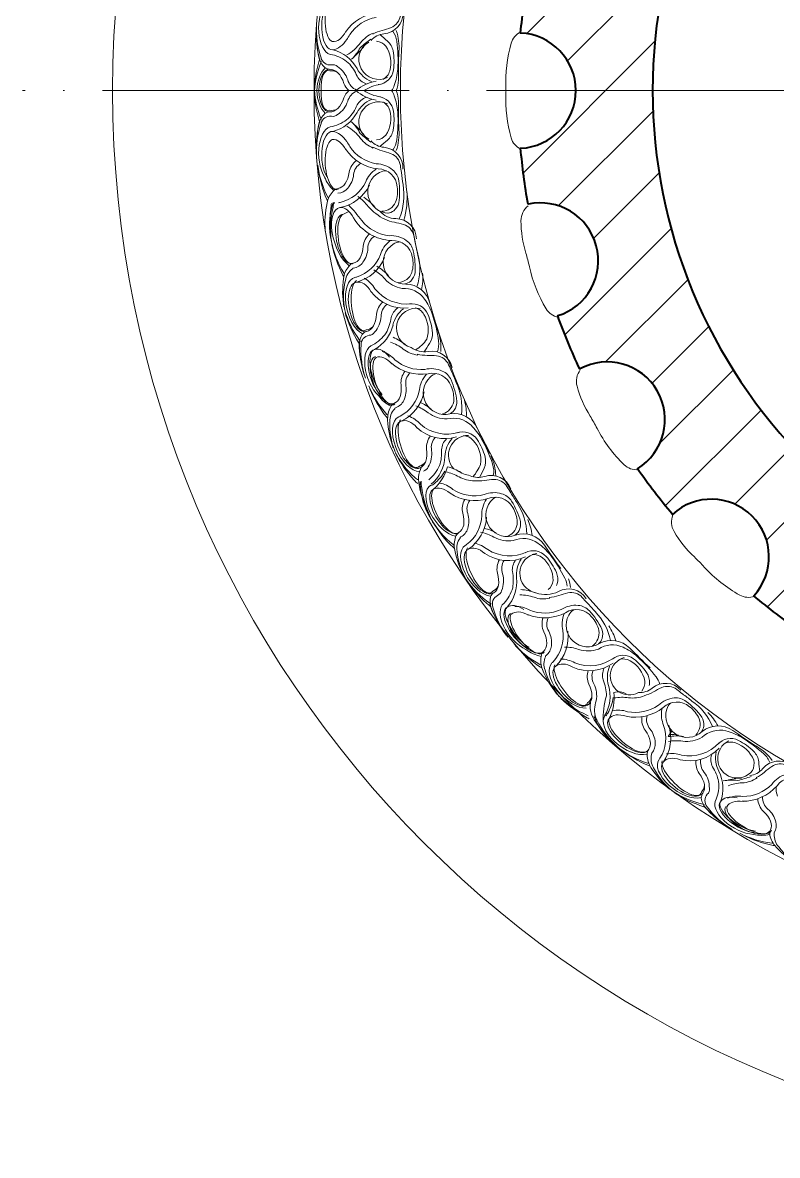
# Model space of a CAD drawing. Header units: millimetres. Extents: x 542654 to 551203, y 315718 to 321804.
# Drawn here: x 548611.7 to 548906.7, y 319210.6 to 319653.3 of the extents above; entities that cross this region are included whole.
import ezdxf

# ---------------------------------------------------------------- set-up
doc = ezdxf.new("R2010")
doc.units = ezdxf.units.MM
doc.linetypes.add('ACAD_ISO04W100', pattern=[30, 24, -3, 0, -3])
doc.layers.add('cad-block.com', color=250, linetype='Continuous')

msp = doc.modelspace()

# ---------------------------------------------------------------- hatches: boundary and pattern name
at = {"layer": 'cad-block.com', "true_color": 0x000000}
h = msp.add_hatch(dxfattribs=at)
h.set_pattern_fill('ANSI31', color=18, scale=150, style=0)
h.set_pattern_definition([(45, (-1130289.928, -83077.777), (-13.25825215, 13.25825215), [])])
edge = h.paths.add_edge_path()
edge.add_line((549063.07, 319861.9), (549063.07, 319831.87))
edge.add_arc((549063.07, 319626.77), 205.1, 90, 180)
edge.add_arc((549063.07, 319626.77), 205.1, 180, 270)
edge.add_arc((549063.07, 319626.77), 205.1, 270, 360)
edge.add_line((549268.17, 319626.77), (549298.21, 319626.77))
edge.add_arc((549320.75, 319626.77), 22.54, 180, 267.4934)
edge.add_arc((549060.23, 319627.14), 260.54, 350.0929, 354.9598, ccw=False)
edge.add_arc((549311.97, 319560.32), 22.54, 77.4026, 252.7016)
edge.add_arc((549059.79, 319628.13), 261.23, 335.0549, 340.0042, ccw=False)
edge.add_arc((549285.88, 319498.15), 22.54, 61.4709, 238.5379)
edge.add_arc((549063.27, 319626.62), 257.43, 319.9958, 324.9905, ccw=False)
edge.add_arc((549245.23, 319444.52), 22.54, 47.4916, 222.4785)
edge.add_arc((549063.07, 319626.77), 257.67, 304.9273, 309.9719, ccw=False)
edge.add_arc((549191.65, 319403.31), 22.54, 32.764, 207.0672)
edge.add_arc((549063.07, 319626.77), 257.67, 289.958, 294.9039, ccw=False)
edge.add_arc((549129.51, 319377.86), 22.54, 17.3263, 192.5624)
edge.add_arc((549063.07, 319626.77), 257.67, 275.0131, 279.9308, ccw=False)
edge.add_arc((549063.07, 319369.1), 22.54, 2.5066, 90)
edge.add_arc((549063.07, 319369.1), 22.54, 90, 177.4934)
edge.add_arc((549063.07, 319626.77), 257.67, 260.0692, 264.9869, ccw=False)
edge.add_arc((548996.64, 319377.86), 22.54, 347.4376, 522.6737)
edge.add_arc((549063.07, 319626.77), 257.67, 245.0961, 250.042, ccw=False)
edge.add_arc((548934.5, 319403.31), 22.54, 332.9328, 507.236)
edge.add_arc((549063.07, 319626.77), 257.67, 230.0281, 235.0727, ccw=False)
edge.add_arc((548880.92, 319444.52), 22.54, 317.5215, 492.5084)
edge.add_arc((549062.88, 319626.62), 257.43, 215.0095, 220.0042, ccw=False)
edge.add_arc((548840.27, 319498.15), 22.54, 301.4621, 478.5291)
edge.add_arc((549066.36, 319628.13), 261.23, 199.9958, 204.9451, ccw=False)
edge.add_arc((548814.18, 319560.32), 22.54, 287.2984, 462.5974)
edge.add_arc((549065.92, 319627.14), 260.54, 185.0402, 189.9071, ccw=False)
edge.add_arc((548805.4, 319626.77), 22.54, 272.5066, 360)
edge.add_arc((548805.4, 319626.77), 22.54, 0, 87.4934)
edge.add_arc((549065.92, 319626.4), 260.54, 170.0929, 174.9598, ccw=False)
edge.add_arc((548814.18, 319693.22), 22.54, 257.4026, 432.7016)
edge.add_arc((549066.36, 319625.41), 261.23, 155.0549, 160.0042, ccw=False)
edge.add_arc((548840.27, 319755.38), 22.54, 241.4709, 418.5379)
edge.add_arc((549062.88, 319626.92), 257.43, 139.9958, 144.9905, ccw=False)
edge.add_arc((548880.92, 319809.02), 22.54, 227.4916, 402.4785)
edge.add_arc((549063.07, 319626.77), 257.67, 124.9273, 129.9719, ccw=False)
edge.add_arc((548934.5, 319850.23), 22.54, 212.764, 387.0672)
edge.add_arc((549063.07, 319626.77), 257.67, 109.958, 114.9039, ccw=False)
edge.add_arc((548996.64, 319875.68), 22.54, 197.3263, 372.5624)
edge.add_arc((549063.07, 319626.77), 257.67, 95.0131, 99.9308, ccw=False)
edge.add_arc((549063.07, 319884.44), 22.54, 182.5066, 270)

# ---------------------------------------------------------------- linework, layer by layer
at = {"layer": 'cad-block.com', "color": 18, "lineweight": 40, "true_color": 0x000000}
for points in [[(549063.07, 319831.87, 0.414214), (548857.98, 319626.77, 0.414214), (549063.07, 319421.67, 0.414214), (549268.17, 319626.77)], [(549107.51, 319372.96, -0.021461), (549085.59, 319370.08, 0.401457), (549063.07, 319391.63, 0.401457), (549040.56, 319370.08, -0.021461), (549018.64, 319372.96, 0.959268), (548975.12, 319384.57, -0.021584), (548954.57, 319393.06, 0.951482), (548915.55, 319415.51, -0.022015), (548897.54, 319429.3, 0.957182), (548865.69, 319461.13, -0.021797), (548852.03, 319478.93, 0.974726), (548829.5, 319517.96, -0.021599), (548820.88, 319538.8, 0.959795), (548809.27, 319582.32, -0.021239), (548806.39, 319604.25, 0.401457), (548827.94, 319626.77, 0.401457), (548806.39, 319649.28, -0.021239), (548809.27, 319671.22, 0.959795)]]:
    msp.add_lwpolyline(points, format="xyb", dxfattribs=at)
at = {"layer": 'cad-block.com', "color": 18, "lineweight": 15, "true_color": 0x000000}
for points in [[(548758.94, 319676.95, -0.138787), (548760.43, 319663.48, 0.003114), (548759.76, 319658.84, -0.001263), (548759.37, 319656.03, -0.269297), (548755.73, 319651.42, -0.032055), (548752.23, 319650.29, 0.066973), (548748.62, 319648.84, 14.793123)], [(548750.65, 319657.36, 0.220912), (548737.94, 319649.58), (548737.94, 319649.58)], [(548749.95, 319655.38, 0.203444), (548739.57, 319648.65, -0.053766), (548738.38, 319646.72)], [(548747.89, 319646.4, -0.191456), (548752.95, 319648.94, 0.402427), (548760.36, 319657.42, -0.069687)], [(548727.98, 319638.1, -0.018642), (548727.76, 319638.76, -0.065451), (548726.47, 319651.49, -0.065451)], [(548732.41, 319636.82, -0.37953), (548728.35, 319639.61, -0.093177), (548726.59, 319652.6)], [(548755.95, 319626.77, 0.056337), (548756.97, 319628.77, 0.074156), (548758.34, 319635.16, 0.047841), (548757.99, 319646.07, 0.121634), (548756.41, 319650.06)], [(548757.74, 319650.23, -0.10758), (548758.77, 319641.98)], [(548731.95, 319635.06, -0.154889), (548729.82, 319635.79, -0.162419), (548727.62, 319639.77, -0.070806), (548726.62, 319648.56, -0.039582)], [(548748.75, 319649.22, 0.137047), (548743.83, 319645.47, -0.095998), (548738.46, 319640.7)], [(548747.85, 319646.93, 0.02501), (548743.64, 319643.54, -0.086664), (548740.27, 319639)], [(548750.08, 319646.06, -0.174124), (548753.71, 319644.2, -0.216881), (548755.2, 319634.49, -0.210677), (548752.56, 319631.17, -0.004601)], [(548751.4, 319648.64, 0.013663), (548754.32, 319646.13, -0.168169), (548756.51, 319642.29, -0.080639), (548756.69, 319634.88, -0.343741), (548750.74, 319629.09)], [(548800.66, 319626.77, 0.003329), (548800.62, 319627.74, -0.08082), (548802.68, 319645.29, -0.218698), (548806.42, 319649.66)], [(548732.94, 319642.72, -0.211881), (548742.43, 319635.37, -0.145453)], [(548757.74, 319626.77, 0.105415), (548758.61, 319630.89, -0.00887), (548758.77, 319641.98)], [(548727.86, 319639.22, 0.020284), (548727.62, 319638.47, 0.065325), (548725.61, 319625.81, 0.065451)], [(548728.43, 319638.23, 0.024119), (548728.23, 319637.63, 0.078248), (548725.82, 319626.77, 0.078248)], [(548734.79, 319636.18, 0.243056), (548732.41, 319636.82, 0.467619)], [(548732.78, 319640.79, -0.115094), (548739.02, 319637.65, -0.113469)], [(548739.02, 319637.65, -0.000004), (548739.02, 319637.65, -0.000004)], [(548739.02, 319637.65, -0.097391), (548742.44, 319632.39, 0.177785), (548745.96, 319629.41, 52748.141496)], [(548739.38, 319640.07, -0.000004), (548739.38, 319640.07, -0.000004)], [(548731.82, 319634.45, -0.150462), (548734.66, 319633.98, 1140.797871)], [(548731.86, 319635.11, -0.0002), (548731.85, 319635.11, -0.0002)], [(548734.79, 319636.18, -0.167244), (548738.79, 319630.93, 0.221723), (548742.26, 319626.95, 0.21466)], [(548727.86, 319614.31, -0.020284), (548727.62, 319615.07, -0.065325), (548725.61, 319627.72, -0.065451)], [(548737.3, 319629.57), (548737.3, 319629.57, 0.116122), (548739.25, 319626.77, 0.116122)], [(548749.88, 319630.45, 0.139443), (548741.98, 319626.77, 0.139443)], [(548751.55, 319629.22), (548751.55, 319629.22, 0.110236), (548745.11, 319626.77, 0.110236)], [(548728.43, 319615.31, -0.024119), (548728.23, 319615.9, -0.078248), (548725.82, 319626.77, -0.078248)], [(548734.79, 319617.36, 0.167244), (548738.79, 319622.6, -0.221723), (548742.26, 319626.59, -0.21466)], [(548737.3, 319623.97), (548737.3, 319623.97, -0.116122), (548739.25, 319626.77, -0.116122)], [(548739.02, 319615.89, 0.097391), (548742.44, 319621.15, -0.177785), (548745.96, 319624.13, -52748.141496)], [(548749.88, 319623.08, -0.139443), (548741.98, 319626.77, -0.139443)], [(548751.55, 319624.31), (548751.55, 319624.31, -0.110236), (548745.11, 319626.77, -0.110236)], [(548751.4, 319604.9, -0.013663), (548754.32, 319607.41, 0.168169), (548756.51, 319611.24, 0.080639), (548756.69, 319618.66, 0.343741), (548750.74, 319624.45)], [(548755.95, 319626.77, -0.056337), (548756.97, 319624.77, -0.074156), (548758.34, 319618.38, -0.047841), (548757.99, 319607.47, -0.121634), (548756.41, 319603.48)], [(548757.74, 319626.77, -0.105415), (548758.61, 319622.65, 0.00887), (548758.77, 319611.56)], [(548800.66, 319626.77, -0.003329), (548800.62, 319625.79, 0.08082), (548802.68, 319608.25, 0.218698), (548806.42, 319603.88)], [(548731.82, 319619.09, 0.150462), (548734.66, 319619.56, -1140.797871)], [(548750.08, 319607.48, 0.174124), (548753.71, 319609.34, 0.216881), (548755.2, 319619.05, 0.210677), (548752.56, 319622.37, 0.004601)], [(548727.98, 319615.43, 0.018642), (548727.76, 319614.77, 0.065451), (548726.47, 319602.05, 0.065451)], [(548732.41, 319616.72, 0.37953), (548728.35, 319613.92, 0.093177), (548726.59, 319600.94)], [(548731.95, 319618.47, 0.154889), (548729.82, 319617.75, 0.162419), (548727.62, 319613.77, 0.070806), (548726.62, 319604.97, 0.039582)], [(548731.86, 319618.43, 0.0002), (548731.85, 319618.43, 0.0002)], [(548734.79, 319617.36, -0.243056), (548732.41, 319616.72, -0.467619)], [(548732.78, 319612.75, 0.115094), (548739.02, 319615.89, 0.113469)], [(548732.94, 319610.82, 0.211881), (548742.43, 319618.17, 0.145453)], [(548739.02, 319615.89, 0.000004), (548739.02, 319615.89, 0.000004)], [(548747.85, 319606.6, -0.02501), (548743.64, 319610, 0.086664), (548740.27, 319614.54)], [(548748.75, 319604.31, -0.137047), (548743.83, 319608.07, 0.095998), (548738.46, 319612.84)], [(548739.38, 319613.47, 0.000004), (548739.38, 319613.47, 0.000004)], [(548757.74, 319603.31, 0.10758), (548758.77, 319611.56)], [(548749.95, 319598.16, -0.203444), (548739.57, 319604.88, 0.053766), (548738.38, 319606.82)], [(548747.89, 319607.14, 0.191456), (548752.95, 319604.6, -0.402427), (548760.36, 319596.12, 0.069687)], [(548750.65, 319596.17, -0.220912), (548737.94, 319603.96), (548737.94, 319603.96)], [(548758.94, 319576.59, 0.138787), (548760.43, 319590.06, -0.003114), (548759.76, 319594.7, 0.001263), (548759.37, 319597.5, 0.269297), (548755.73, 319602.11, 0.032055), (548752.23, 319603.25, -0.066973), (548748.62, 319604.69, -14.793123)], [(548731.26, 319584.62, -0.020326), (548731.01, 319585.08, -0.093407), (548727.14, 319597.64)], [(548738.77, 319588.61, 0.150244), (548741.11, 319593.91, -0.25156), (548743.93, 319598.37, -0.21133)], [(548739.38, 319594.84, 0.132314), (548739.38, 319594.84, -0.187603), (548742.21, 319599.49)], [(548749.95, 319598.16, -0.167679), (548756.34, 319595.8, -0.185084), (548758.76, 319591.55, -0.066584), (548758.8, 319582.88, -0.127223), (548756.86, 319579.82, -0.13935), (548754.41, 319578.88, -1.947991)], [(548730.88, 319583.54, -0.01773), (548730.56, 319584.15, -0.065459), (548727.21, 319596.49, -0.065459)], [(548729.76, 319592.99, 0.129223), (548733.4, 319587.74, -1.651741)], [(548735.82, 319583.04, 0.234103), (548745.84, 319591.12, -0.067828), (548747.41, 319593.8, -0.067828)], [(548750.65, 319596.17, -0.381697), (548758.18, 319589.16, -0.122512), (548757.52, 319583.12, -0.285423), (548752.07, 319579.58, -0.437676)], [(548751.16, 319594.74, -0.148154), (548753.91, 319595.38, -0.438262)], [(548735.13, 319588.57, 0.160145), (548733.12, 319587.46, 0.142486), (548730.72, 319582.86, 0.07532), (548730, 319571.76, 0.065451)], [(548738.77, 319588.61, -0.207831), (548734.96, 319586.65, -0.467619)], [(548735.73, 319581.03, 0.231733), (548747.32, 319589.77, -0.066571), (548747.32, 319589.77)], [(548753.3, 319576.47, -0.093472), (548746.8, 319581.46, 0.080911), (548742.76, 319585.33)], [(548743.27, 319584.85, 0.000004), (548743.27, 319584.85, 0.000004)], [(548760.73, 319576.06, 0.089468), (548761.91, 319587.55, 0.380747)], [(548733.07, 319582.97, 0.018668), (548732.89, 319582.3, 0.138496), (548732.44, 319567.76)], [(548732.44, 319582.65, 0.018642), (548732.33, 319581.96, 0.063787), (548732.14, 319568.84, 0.065451)], [(548733.59, 319583.01, 0.084136), (548733.05, 319581.22, 0.090657), (548732.44, 319567.76)], [(548735.2, 319582.93, 0.076886), (548735.82, 319583.04, 0.711485)], [(548737.13, 319578.53, 0.00341), (548739.24, 319579.55, 0.145453)], [(548755.13, 319570.05, -0.203444), (548744.26, 319575.95, 0.026432), (548739.12, 319582.07)], [(548751.26, 319579.72, 0.20607), (548757.62, 319576.71, -0.402427), (548765.67, 319568.83, 0.069687)], [(548809.37, 319581.7, 0.235986), (548806.51, 319575.87, 0.07141), (548808.42, 319563.28, -0.018971), (548809.82, 319557.9, 0.08082), (548816.34, 319541.49, 0.218698), (548821.09, 319538.23, -4.897117)], [(548755.99, 319568.13, -0.248077), (548741.01, 319576.99), (548741.01, 319576.99)], [(548765.86, 319550.02, 0.14286), (548766.22, 319562.8, -0.003114), (548765.19, 319567.37, 0.001263), (548764.58, 319570.14, 0.269297), (548760.59, 319574.45, 0.032055), (548757.01, 319575.3, -0.066973), (548753.3, 319576.47, -14.793123)], [(548744.85, 319565.92, 0.132314), (548744.85, 319565.92, -0.187603), (548747.32, 319570.77)], [(548737.55, 319555.1, -0.020326), (548737.27, 319555.54, -0.093407), (548732.44, 319567.76)], [(548737.26, 319553.99, -0.01773), (548736.9, 319554.57, -0.065459), (548732.59, 319566.62, -0.065459)], [(548744.73, 319559.66, 0.150244), (548746.65, 319565.13, -0.25156), (548749.11, 319569.8, -0.21133)], [(548755.13, 319570.05, -0.167679), (548761.68, 319568.2, -0.185084), (548764.43, 319564.15, -0.066584), (548765.14, 319555.52, -0.127223), (548763.45, 319552.31, -0.13935), (548761.08, 319551.19, -1.947991)], [(548755.99, 319568.13, -0.381697), (548764.04, 319561.73, -0.122512), (548763.85, 319555.65, -0.285423), (548758.7, 319551.7, -0.437676)], [(548756.61, 319566.74, -0.148154), (548759.3, 319567.59, -0.438262)], [(548742.22, 319553.88, 0.234103), (548751.58, 319562.72, -0.067828), (548752.94, 319565.51, -0.067828)], [(548742.29, 319551.87, 0.231733), (548753.17, 319561.48, -0.066571), (548753.17, 319561.48)], [(548741.11, 319559.34, 0.160145), (548739.18, 319558.07, 0.142486), (548737.15, 319553.3, 0.07532), (548737.3, 319542.18, 0.065451)], [(548741.08, 319557.41, 0.375012), (548740.68, 319557.08, 0.214877), (548737.87, 319552.55, 0.107511), (548737.63, 319540.97, 0.071007)], [(548744.73, 319559.66, -0.207831), (548741.08, 319557.41, -0.467619)], [(548754.69, 319554.4, 0.07743), (548750.12, 319558.18)], [(548741.62, 319553.72, 0.076886), (548742.22, 319553.88, 0.711485)], [(548763.69, 319543.44, 0.042276), (548763.69, 319543.44, -0.260309), (548749.41, 319549.31, 0.123631), (548745.26, 319553.45)], [(548760.06, 319549.43, -0.172942), (548753.29, 319553.16, 0.080911), (548748.96, 319556.7)], [(548767.6, 319548.86, 0.081084), (548768.07, 319555.34, 0.380747)], [(548762.4, 319541.82, -0.266872), (548747.87, 319548.25), (548747.87, 319548.25)], [(548760.06, 319549.43, -0.258136), (548768.8, 319545.3, -0.074156), (548771.79, 319539.49, -0.047841), (548774.3, 319528.86, -0.121634), (548773.82, 319524.6, -0.095913)], [(548761.52, 319551.16, -0.330572), (548770.94, 319543.68, 0.00887), (548773.99, 319533.02, -0.170453)], [(548750.02, 319539.39, 0.165719), (548750.02, 319539.39, -0.184944), (548752.48, 319544.12)], [(548743.72, 319528.72, -0.024119), (548743.38, 319529.24, -0.09277), (548737.61, 319541.07)], [(548743.43, 319527.61, -0.020284), (548743.01, 319528.27, -0.065325), (548737.75, 319539.96, -0.065451)], [(548749.32, 319532.35, 0.167244), (548751.82, 319538.46, -0.221723), (548754.13, 319543.22, -0.21466)], [(548753.79, 319532.04, 0.097391), (548755.72, 319538.01, -0.177785), (548758.34, 319541.81, -52748.141496)], [(548768.61, 319524.66, -0.013663), (548770.78, 319527.85, 0.168169), (548771.89, 319532.12, 0.080639), (548770.13, 319539.33, 0.343741), (548762.88, 319543.37)], [(548765.22, 319525.44, 0.125843), (548769.68, 319529.55, 0.216881), (548768.58, 319539.31, 0.210677), (548765.18, 319541.83, 0.004601)], [(548749.25, 319525.56, 0.211881), (548756.49, 319535.13, 0.145453)], [(548746.29, 319532.69, 0.154889), (548744.42, 319531.44, 0.162419), (548743.34, 319527.02, 0.070806), (548744.67, 319518.27, 0.039582)], [(548747.19, 319531.11, 0.37953), (548744.01, 319527.36, 0.093177), (548745.7, 319514.36)], [(548746.01, 319533.25, 0.150462), (548748.63, 319534.45, -1140.797871)], [(548746.21, 319532.62, 0.0002), (548746.21, 319532.62, 0.0002)], [(548749.32, 319532.35, -0.243056), (548747.19, 319531.11, -0.467619)], [(548748.59, 319527.38, 0.115094), (548753.79, 319532.04, 0.113469)], [(548753.79, 319532.04, 0.000004), (548753.79, 319532.04, 0.000004)], [(548775.14, 319524.78, 0.10758), (548773.99, 319533.02)], [(548743.25, 319528.72, 0.018642), (548743.22, 319528.03, 0.065451), (548745.29, 319515.4, 0.065451)], [(548754.77, 319529.8, 0.000004), (548754.77, 319529.8, 0.000004)], [(548766.21, 319523.41, -0.137047), (548760.48, 319525.75, 0.081294), (548755.54, 319528.43)], [(548763.63, 319526.35, 0.193724), (548770.18, 319524.78, -0.402427), (548779.55, 319518.52, 0.069687)], [(548768.97, 319517.78, -0.203444), (548757.2, 319521.56, 0.142365), (548752.24, 319524.79)], [(548783.21, 319500.07, 0.14286), (548781.21, 319512.7, -0.003114), (548779.35, 319517, 0.001263), (548778.24, 319519.6, 0.269297), (548773.52, 319523.1, 0.032055), (548769.84, 319523.28, -0.066973), (548765.98, 319523.74, -14.793123)], [(548770.17, 319516.04, -0.220912), (548755.87, 319520.25), (548755.87, 319520.25)], [(548759.63, 319511.81, 0.132314), (548759.63, 319511.81, -0.187603), (548761.16, 319517.04)], [(548768.97, 319517.78, -0.167679), (548775.75, 319517.16, -0.185084), (548779.2, 319513.7, -0.066584), (548781.5, 319505.34, -0.127223), (548780.43, 319501.88, -0.13935), (548778.31, 319500.33, -1.947991)], [(548829.68, 319517.58, 0.235986), (548828.43, 319511.2, 0.07141), (548833.53, 319499.53, -0.018971), (548836.27, 319494.7, 0.08082), (548846.82, 319480.53, 0.218698), (548852.25, 319478.62, -4.897117)], [(548759.27, 319499.5, 0.234103), (548766.84, 319509.91, -0.067828), (548767.66, 319512.9, -0.067828)], [(548760.67, 319505.64, 0.150244), (548761.55, 319511.37, -0.25156), (548763.1, 319516.41, -0.21133)], [(548770.17, 319516.04, -0.381697), (548779.26, 319511.24, -0.122512), (548780.21, 319505.23, -0.285423), (548775.87, 319500.4, -0.437676)], [(548771.03, 319514.79, -0.148154), (548773.52, 319516.13, -0.438262)], [(548754.46, 319499.83, -0.020326), (548754.1, 319500.21, -0.093407), (548747.09, 319511.33)], [(548754.38, 319498.69, -0.01773), (548753.91, 319499.19, -0.065459), (548747.45, 319510.23, -0.065459)], [(548759.71, 319497.54, 0.231733), (548768.63, 319508.99, -0.066571), (548768.63, 319508.99)], [(548750.83, 319507.52, 0.129223), (548755.72, 319503.4, -1.651741)], [(548757.17, 319504.66, 0.160145), (548755.51, 319503.06, 0.142486), (548754.4, 319497.99, 0.07532), (548756.6, 319487.09, 0.065451)], [(548760.67, 319505.64, -0.207831), (548757.5, 319502.76, -0.467619)], [(548771.43, 319502.31, 0.06466), (548767.15, 319504.82)], [(548785.14, 319499.26, 0.081084), (548784.41, 319505.71, 0.380747)], [(548757.5, 319502.76, 0.375012), (548757.17, 319502.35, 0.214877), (548755.25, 319497.39, 0.107511), (548757.14, 319485.96, 0.071007)], [(548758.71, 319499.22, 0.076886), (548759.27, 319499.5, 0.711485)], [(548782.3, 319493.21, 0.042276), (548782.3, 319493.21, -0.260309), (548767.19, 319496.33, 0.123631), (548762.34, 319499.64)], [(548777.62, 319498.42, -0.172942), (548770.29, 319500.84, 0.080911), (548765.38, 319503.51)], [(548778.74, 319500.39, -0.330572), (548789.38, 319494.78, 0.00887), (548794.35, 319484.86, -0.170453)], [(548781.33, 319491.38, -0.266872), (548765.87, 319495.01), (548765.87, 319495.01)], [(548777.62, 319498.42, -0.258136), (548786.98, 319495.97, -0.074156), (548790.99, 319490.82, -0.047841), (548795.42, 319480.84, -0.127083), (548795.7, 319476.31, -0.095913)], [(548769.62, 319486.7, 0.165719), (548769.62, 319486.7, -0.184944), (548771.16, 319491.8)], [(548770.23, 319479.65, 0.167244), (548771.55, 319486.12, -0.221723), (548772.95, 319491.22, -0.21466)], [(548774.68, 319480.17, 0.097391), (548775.47, 319486.39, -0.177785), (548777.34, 319490.61, -52748.141496)], [(548790.34, 319475.55, 0.014065), (548792.15, 319479.19, 0.168169), (548792.45, 319483.6, 0.080639), (548789.39, 319490.35, 0.343741), (548781.51, 319492.98)], [(548787.86, 319475.81, 0.050218), (548790.75, 319480.66, 0.216881), (548787.87, 319490.05, 0.210677), (548784.06, 319491.89, 0.004601)], [(548766.47, 319474.58, -0.075445), (548764.96, 319475.49, -0.09277), (548757.1, 319486.05)], [(548766.22, 319473.14, -0.0553), (548764.78, 319474.47, -0.065325), (548757.46, 319484.99, -0.065451)], [(548771.41, 319472.96, 0.211881), (548776.76, 319483.71, 0.145453)], [(548796.66, 319476.16, 0.105571), (548794.75, 319484.03, 0.829552)], [(548768.11, 319480.57, 0.19572), (548766.7, 319472.65, 0.063787), (548770.8, 319460.18, 0.065451)], [(548766.81, 319479.92, 0.150462), (548769.16, 319481.58, -1140.797871)], [(548767.13, 319479.34, 0.0002), (548767.12, 319479.34, 0.0002)], [(548770.23, 319479.65, -0.243056), (548768.37, 319478.04, -0.467619)], [(548770.43, 319474.63, 0.115094), (548774.68, 319480.17, 0.113469)], [(548772.36, 319470.97, 0.145453), (548777.78, 319479.76, 0.145453)], [(548772.53, 319473.06, 0.091119), (548776.76, 319478.01, 0.091119)], [(548774.68, 319480.17, 0.000004), (548774.68, 319480.17, 0.000004)], [(548776.1, 319478.95, 0.000004), (548776.1, 319478.95, 0.000004)], [(548788.34, 319474.29, -0.137047), (548782.34, 319475.77, 0.081294), (548777.06, 319477.71)], [(548767.08, 319473.85, 0.018668), (548767.12, 319473.15, 0.138496), (548771.43, 319459.26)], [(548767.55, 319474.05, 0.084136), (548767.63, 319472.18, 0.090657), (548771.43, 319459.26)], [(548771.52, 319472.4, 0.086243), (548772.53, 319473.06)], [(548792.14, 319468.83, -0.203444), (548779.94, 319470.86, 0.142365), (548774.57, 319473.33)], [(548786.67, 319476.24, 0.191456), (548792.32, 319475.93, -0.402427), (548802.5, 319471.11, 0.069687)], [(548808.81, 319453.39, 0.14286), (548804.99, 319465.59, -0.003114), (548802.52, 319469.58, 0.001263), (548801.04, 319471.99, 0.269297), (548795.87, 319474.76, 0.032055), (548792.2, 319474.4, -0.066973), (548788.32, 319474.29, -14.793123)], [(548793.58, 319467.29, -0.220912), (548778.82, 319469.36), (548778.82, 319469.36)], [(548792.14, 319468.83, -0.167679), (548798.94, 319469.21, -0.185084), (548802.85, 319466.28, -0.066584), (548806.34, 319458.35, -0.127223), (548805.79, 319454.77, -0.13935), (548803.92, 319452.93, -1.947991)], [(548783.77, 319461.57, 0.132314), (548783.77, 319461.57, -0.187603), (548784.52, 319466.96)], [(548785.7, 319455.61, 0.150244), (548785.73, 319461.41, -0.25156), (548786.53, 319466.63, -0.21133)], [(548793.58, 319467.29, -0.381697), (548803.28, 319463.86, -0.122512), (548805.08, 319458.06, -0.285423), (548801.5, 319452.64, -0.437676)], [(548794.61, 319466.17, -0.148154), (548796.88, 319467.86, -0.438262)], [(548785.21, 319449.33, 0.234103), (548791.18, 319460.74, -0.067828), (548791.55, 319463.82, -0.067828)], [(548785.93, 319447.46, 0.231733), (548793.08, 319460.09, -0.066571), (548793.08, 319460.09)], [(548865.9, 319460.89, 0.235986), (548866.34, 319454.4, 0.07141), (548874.28, 319444.46, -0.018971), (548878.18, 319440.5, 0.08082), (548892.04, 319429.55, 0.218698), (548897.78, 319429.1, -4.897117)], [(548780.4, 319448.96, -0.020326), (548779.99, 319449.28, -0.093407), (548771.43, 319459.26)], [(548780.49, 319447.82, -0.01773), (548779.95, 319448.25, -0.065459), (548771.95, 319458.23, -0.065459)], [(548785.7, 319455.61, -0.207831), (548782.98, 319452.3, -0.467619)], [(548796.83, 319453.89, 0.090245), (548792.2, 319455.65)], [(548810.84, 319452.87, 0.081084), (548809.17, 319459.14, 0.380747)], [(548782.38, 319454.13, 0.160145), (548780.97, 319452.3, 0.142486), (548780.61, 319447.13, 0.07532), (548784.37, 319436.67, 0.065451)], [(548782.98, 319452.3, 0.375012), (548782.71, 319451.85, 0.214877), (548781.53, 319446.66, 0.107511), (548785.08, 319435.63, 0.071007)], [(548803.52, 319450.94, -0.172942), (548795.91, 319452.26, 0.080911), (548790.66, 319454.19)], [(548803.52, 319450.94, -0.258136), (548813.13, 319449.88, -0.074156), (548817.86, 319445.37, -0.047841), (548823.69, 319436.14, -0.095913), (548824.57, 319433.06, -0.095913)], [(548804.34, 319453.05, -0.330572), (548815.68, 319449.05, 0.00887), (548822.05, 319439.97, -0.170453)], [(548784.7, 319448.98, 0.076886), (548785.21, 319449.33, 0.711485)], [(548808.91, 319446.46, 0.042276), (548808.91, 319446.46, -0.260309), (548793.5, 319447.35, 0.123631), (548788.22, 319449.92)], [(548820.44, 319433.28, 0.034218), (548820.69, 319434.03, 0.168169), (548820.35, 319438.44, 0.080639), (548816.34, 319444.67, 0.343741), (548808.17, 319446.13)], [(548808.22, 319444.51, -0.266872), (548792.39, 319445.85), (548792.39, 319445.85)], [(548797.31, 319438.17, 0.165719), (548797.31, 319438.17, -0.184944), (548798.09, 319443.45)], [(548798.94, 319431.29, 0.167244), (548799.31, 319437.88, -0.221723), (548799.94, 319443.13, -0.21466)], [(548803.27, 319432.45, 0.097391), (548803.15, 319438.73, -0.177785), (548804.38, 319443.17, -52748.141496)], [(548817.15, 319431.71, 0.174124), (548819.1, 319435.29, 0.216881), (548814.88, 319444.16, 0.210677), (548810.84, 319445.42, 0.004601)], [(548794.83, 319426.03, -0.024119), (548794.34, 319426.41, -0.09277), (548785.03, 319435.72)], [(548794.92, 319424.89, -0.020284), (548794.3, 319425.38, -0.065325), (548785.53, 319434.72, -0.065451)], [(548795.52, 319431.06, 0.150462), (548797.6, 319433.05, -1140.797871)], [(548801.09, 319424.85, 0.211881), (548804.81, 319436.26, 0.145453)], [(548825.82, 319432.56, 0.075703), (548825.05, 319435.91)], [(548795.97, 319430.63, 0.154889), (548794.61, 319428.83, 0.162419), (548795.03, 319424.3, 0.070806), (548799.14, 319416.46, 0.039582)], [(548797.34, 319429.43, 0.37953), (548795.55, 319424.84, 0.093177), (548801.38, 319413.11)], [(548795.92, 319430.54, 0.0002), (548795.91, 319430.54, 0.0002)], [(548798.94, 319431.29, -0.243056), (548797.34, 319429.43, -0.467619)], [(548799.88, 319426.36, 0.115094), (548803.27, 319432.45, 0.113469)], [(548803.27, 319432.45, 0.000004), (548803.27, 319432.45, 0.000004)], [(548804.93, 319430.66, 0.000004), (548804.93, 319430.66, 0.000004)], [(548817.82, 319428.34, -0.137047), (548811.65, 319428.69, 0.081294), (548806.11, 319429.62)], [(548812.35, 319430.42, 0.194003), (548821.13, 319430.94, -0.402427), (548832.03, 319428.08, 0.069687)], [(548841.51, 319411.83, 0.14286), (548835.49, 319423.11, -0.003114), (548832.33, 319426.58, 0.001263), (548830.44, 319428.67, 0.269297), (548824.84, 319430.44, 0.032055), (548821.3, 319429.41, -0.066973), (548817.5, 319428.59, -14.793123)], [(548794.39, 319425.88, 0.018642), (548794.58, 319425.21, 0.065451), (548800.66, 319413.96, 0.065451)], [(548822.27, 319423.93, -0.203444), (548809.91, 319423.66, 0.142365), (548804.17, 319425.1)], [(548822.27, 319423.93, -0.167679), (548828.88, 319425.56, -0.185084), (548833.27, 319423.4, -0.066584), (548838.17, 319416.25, -0.127223), (548838.29, 319412.64, -0.13935), (548836.78, 319410.48, -1.947991)], [(548823.97, 319422.68, -0.220912), (548809.08, 319421.98), (548809.08, 319421.98)], [(548815.39, 319415.24, 0.132314), (548815.39, 319415.24, -0.187603), (548815.12, 319420.68)], [(548818.38, 319409.74, 0.150244), (548817.35, 319415.44, -0.25156), (548817.17, 319420.72, -0.21133)], [(548823.97, 319422.68, -0.381697), (548834.13, 319421.1, -0.122512), (548836.98, 319415.73, -0.285423), (548834.46, 319409.75, -0.437676)], [(548825.19, 319421.77, -0.148154), (548827.11, 319423.85, -0.438262)], [(548819.06, 319403.48, 0.234103), (548822.82, 319415.79, -0.067828), (548822.62, 319418.89, -0.067828)], [(548820.12, 319401.77, 0.231733), (548824.81, 319415.51, -0.066571), (548824.81, 319415.51)], [(548843.6, 319411.69, 0.081084), (548840.8, 319417.55, 0.380747)], [(548837.17, 319410.67, -0.330572), (548849.06, 319408.84, 0.00887), (548857, 319401.09, -0.170453)], [(548814.41, 319402.22, -0.020326), (548813.94, 319402.47, -0.093407), (548803.69, 319410.69)], [(548814.71, 319401.12, -0.01773), (548814.1, 319401.44, -0.065459), (548804.39, 319409.78, -0.065459)], [(548808.47, 319408.31, 0.118076), (548814.35, 319405.62, -0.25983)], [(548815.39, 319407.67, 0.160145), (548814.35, 319405.62, 0.142486), (548814.95, 319400.47, 0.07532), (548820.58, 319390.88, 0.065451)], [(548818.38, 319409.74, -0.207831), (548816.33, 319405.99, -0.467619)], [(548836.76, 319408.45, -0.172942), (548829.04, 319408.34, 0.080911), (548823.53, 319409.27)], [(548836.76, 319408.45, -0.258136), (548846.41, 319409.19, -0.074156), (548851.88, 319405.62, -0.047841), (548859.32, 319397.63, -0.095913), (548860.75, 319394.77, -0.095913)], [(548816.33, 319405.99, 0.375012), (548816.14, 319405.49, 0.214877), (548815.95, 319400.18, 0.107511), (548821.47, 319389.99, 0.071007)], [(548818.62, 319403.04, 0.076886), (548819.06, 319403.48, 0.711485)], [(548842.88, 319405.04, 0.042276), (548842.88, 319405.04, -0.260309), (548827.58, 319403.07, 0.123631), (548821.91, 319404.61)], [(548842.57, 319403, -0.266872), (548826.76, 319401.39), (548826.76, 319401.39)], [(548856.66, 319394.22, 0.034218), (548856.77, 319395.01, 0.168169), (548855.61, 319399.27, 0.080639), (548850.52, 319404.66, 0.343741), (548842.22, 319404.58)], [(548853.71, 319392.07, 0.174124), (548854.97, 319395.94, 0.216881), (548849.18, 319403.88, 0.210677), (548844.98, 319404.38, 0.004601)], [(548833.02, 319394.75, 0.165719), (548833.02, 319394.75, -0.184944), (548832.81, 319400.08)], [(548835.9, 319388.29, 0.167244), (548835.04, 319394.84, -0.221723), (548834.69, 319400.11, -0.21466)], [(548839.93, 319390.23, 0.097391), (548838.65, 319396.38, -0.177785), (548839.05, 319400.97, -52748.141496)], [(548839.2, 319382.36, 0.211881), (548840.74, 319394.26, 0.145453)], [(548852.43, 319391.46, 0.191456), (548857.81, 319393.21, -0.402427), (548869.05, 319392.41, 0.069687)], [(548881.35, 319378.17, 0.14286), (548873.36, 319388.16, -0.003114), (548869.62, 319390.98, 0.001263), (548867.37, 319392.69, 0.269297), (548861.54, 319393.41, 0.032055), (548858.25, 319391.74, -0.066973), (548854.67, 319390.23, -14.793123)], [(548832.83, 319382.36, -0.024119), (548832.27, 319382.65, -0.09277), (548821.4, 319390.07)], [(548833.13, 319381.25, -0.020284), (548832.43, 319381.62, -0.065325), (548822.08, 319389.18, -0.065451)], [(548832.57, 319387.43, 0.150462), (548834.26, 319389.77, -1140.797871)], [(548834.26, 319389.77, 0.248116), (548835.13, 319380.87, 0.063787), (548843.46, 319370.73, 0.065451)], [(548838.68, 319379.98, -0.083545), (548839.93, 319390.23, 0.113469)], [(548839.93, 319390.23, 0.000004), (548839.93, 319390.23, 0.000004)], [(548840.4, 319383.36, 0.091119), (548842.55, 319389.51, 0.091119)], [(548841.01, 319381.35, 0.145453), (548842.87, 319391.5, 0.145453)], [(548841.6, 319390.14, 0.000004), (548841.6, 319390.14, 0.000004)], [(548854.7, 319390.24, -0.137047), (548848.56, 319389.45, 0.081294), (548842.95, 319389.34)], [(548860.22, 319386.53, -0.167679), (548866.42, 319389.34, -0.185084), (548871.12, 319388.03, -0.066584), (548877.25, 319381.91, -0.127223), (548878.03, 319378.37, -0.13935), (548876.95, 319375.98, -1.947991)], [(548833.06, 319386.99, 0.0002), (548833.06, 319386.99, 0.0002)], [(548835.9, 319388.29, 0.160559), (548835.71, 319381.59, -0.467619)], [(548860.22, 319386.53, -0.203444), (548848.11, 319383.99, 0.142365), (548842.21, 319384.35)], [(548862.11, 319385.61, -0.220912), (548847.6, 319382.19), (548847.6, 319382.19)], [(548862.11, 319385.61, -0.381697), (548872.4, 319385.93, -0.122512), (548876.18, 319381.18, -0.285423), (548874.8, 319374.83, -0.437676)], [(548863.49, 319384.95, -0.148154), (548864.99, 319387.34, -0.438262)], [(548835.04, 319382.12, 0.018668), (548835.33, 319381.49, 0.138496), (548844.38, 319370.1)], [(548835.4, 319382.48, 0.084136), (548836.16, 319380.77, 0.090657), (548844.38, 319370.1)], [(548839.7, 319382.38, 0.086243), (548840.4, 319383.36)], [(548855.05, 319376.73, 0.132314), (548855.05, 319376.73, -0.187603), (548853.79, 319382.02)], [(548859, 319371.87, 0.150244), (548856.94, 319377.28, -0.25156), (548855.79, 319382.44, -0.21133)], [(548860.82, 319365.84, 0.234103), (548862.25, 319378.63, -0.067828), (548861.49, 319381.64, -0.067828)], [(548883.43, 319378.42, 0.081084), (548879.6, 319383.67, 0.380747)], [(548862.18, 319364.35, 0.231733), (548864.26, 319378.72, -0.066571), (548864.26, 319378.72)], [(548864.63, 319375.09, 0.120962), (548864.99, 319377.48, -1.326627)], [(548877.3, 319376.24, -0.330572), (548889.32, 319376.62, 0.00887), (548898.55, 319370.46, -0.170453)], [(548877.3, 319373.98, -0.258136), (548886.65, 319376.48, -0.074156), (548892.69, 319373.98, -0.047841), (548901.47, 319367.49, -0.121634), (548903.86, 319363.93, -0.095913)], [(548859, 319371.87, -0.207831), (548857.67, 319367.8, -0.467619)], [(548883.95, 319371.76, 0.042276), (548883.95, 319371.76, -0.260309), (548869.27, 319367, 0.123631), (548863.42, 319367.48)], [(548870, 319374.3, 0.07743), (548864.07, 319374.23)], [(548877.3, 319373.98, -0.172942), (548869.74, 319372.45, 0.080911), (548864.14, 319372.35)], [(548864.63, 319375.09, -0.07015), (548868.05, 319374.79, -19.622148)], [(548899.85, 319360.61, -0.013663), (548899.44, 319364.44, 0.168169), (548897.52, 319368.42, 0.080639), (548891.52, 319372.78, 0.343741), (548883.38, 319371.17)], [(548896.97, 319360.99, 0.174124), (548897.5, 319365.03, 0.216881), (548890.35, 319371.77, 0.210677), (548886.13, 319371.49, 0.004601)], [(548856.48, 319363.75, -0.020326), (548855.97, 319363.9, -0.093407), (548844.38, 319370.1)], [(548856.97, 319362.72, -0.01773), (548856.32, 319362.92, -0.065459), (548845.24, 319369.33, -0.065459)], [(548856.44, 319369.29, 0.160145), (548855.8, 319367.08, 0.142486), (548857.33, 319362.12, 0.07532), (548864.63, 319353.74, 0.065451)], [(548857.67, 319367.8, 0.375012), (548857.58, 319367.28, 0.214877), (548858.37, 319362.02, 0.107511), (548865.67, 319353.02, 0.071007)], [(548884.01, 319369.69, -0.266872), (548868.78, 319365.2), (548868.78, 319365.2)], [(548883.77, 319356.66, 0.097391), (548881.38, 319362.46, -0.177785), (548880.93, 319367.05, -52748.141496)], [(548904.75, 319364.93, 0.10758), (548898.55, 319370.46)], [(548860.47, 319365.33, 0.076886), (548860.82, 319365.84, 0.711485)], [(548876.14, 319359.83, 0.165719), (548876.14, 319359.83, -0.184944), (548874.96, 319365.03)], [(548880.16, 319354.01, 0.167244), (548878.11, 319360.28, -0.221723), (548876.8, 319365.4, -0.21466)], [(548896.01, 319359, 0.191456), (548900.97, 319361.71, -0.402427), (548912.16, 319363, 0.069687)], [(548926.89, 319351.29, 0.14286), (548917.19, 319359.63, -0.003114), (548912.99, 319361.71, 0.001263), (548910.46, 319362.98, 0.269297), (548904.6, 319362.6, 0.032055), (548901.68, 319360.35, -0.066973), (548898.44, 319358.21, -14.793123)], [(548884.49, 319348.78, 0.211881), (548883.83, 319360.76, 0.145453)], [(548896.43, 319358.66, -0.02501), (548891.24, 319357.12, 0.086664), (548885.6, 319356.92)], [(548898.83, 319358.1, -0.137047), (548892.94, 319356.18, 0.081294), (548887.44, 319355.04)], [(548904.57, 319355.59, -0.167679), (548910.14, 319359.51, -0.185084), (548915.01, 319359.09, -0.066584), (548922.17, 319354.2, -0.127223), (548923.59, 319350.87, -0.13935), (548922.97, 319348.32, -1.947991)], [(548906.61, 319355.04, -0.381697), (548916.65, 319357.26, -0.122512), (548921.25, 319353.29, -0.285423), (548921.07, 319346.79, -0.437676)], [(548877.05, 319352.55, 0.150462), (548878.28, 319355.15, -1140.797871)], [(548880.16, 319354.01, -0.243056), (548879.34, 319351.69, -0.467619)], [(548882.82, 319349.74, 0.115094), (548883.77, 319356.66, 0.113469)], [(548883.77, 319356.66, 0.000004), (548883.77, 319356.66, 0.000004)], [(548885.97, 319355.58, 0.000004), (548885.97, 319355.58, 0.000004)], [(548904.57, 319355.59, -0.203444), (548893.15, 319350.87, 0.142365), (548887.28, 319350.13)], [(548906.61, 319355.04, -0.220912), (548892.98, 319349), (548892.98, 319349)], [(548878.24, 319347.61, -0.024119), (548877.64, 319347.79, -0.09277), (548865.59, 319353.08)], [(548878.73, 319346.58, -0.020284), (548877.98, 319346.81, -0.065325), (548866.41, 319352.34, -0.065451)], [(548877.63, 319352.31, 0.154889), (548877.01, 319350.14, 0.162419), (548879.05, 319346.07, 0.070806), (548885.72, 319340.25, 0.039582)], [(548877.61, 319352.21, 0.0002), (548877.61, 319352.2, 0.0002)], [(548879.34, 319351.69, 0.37953), (548879.33, 319346.76, 0.093177), (548889.02, 319337.94)], [(548901.3, 319345, 0.132314), (548901.3, 319345, -0.187603), (548899.09, 319349.98)], [(548906.09, 319340.96, 0.150244), (548903.06, 319345.9, -0.25156), (548900.98, 319350.76, -0.21133)], [(548877.88, 319347.31, 0.018642), (548878.3, 319346.76, 0.065451), (548888.04, 319338.47, 0.065451)], [(548906.09, 319340.96, -0.207831), (548905.53, 319336.72, -0.467619)], [(548905.11, 319332.52, -0.020326), (548904.58, 319332.57, -0.093407), (548892.05, 319336.52)], [(548905.78, 319331.59, -0.01773), (548905.1, 319331.67, -0.065459), (548893.03, 319335.92, -0.065459)], [(548897.37, 319336.04, 0.129223), (548903.76, 319336.06, -1.651741)], [(548904.05, 319337.95, 0.160145), (548903.82, 319335.66, 0.142486), (548906.25, 319331.07, 0.07532), (548914.97, 319324.18, 0.065451)], [(548905.53, 319336.72, 0.375012), (548905.54, 319336.19, 0.214877), (548907.28, 319331.16, 0.107511), (548916.12, 319323.67, 0.071007)]]:
    msp.add_lwpolyline(points, format="xyb", dxfattribs=at)
at = {"layer": 'cad-block.com', "color": 18, "linetype": 'ACAD_ISO04W100', "lineweight": 15, "ltscale": 5, "true_color": 0x000000}
msp.add_lwpolyline([(549063.07, 319626.77), (548611.72, 319626.77)], dxfattribs=at)
msp.add_lwpolyline([(549063.07, 319626.77), (548611.72, 319626.77)], dxfattribs=at)
at = {"layer": 'cad-block.com', "color": 18, "lineweight": 15, "true_color": 0x000000}
for points in [[(548767.48, 319505.5), (548767.15, 319504.82)], [(548864.63, 319375.09), (548865.37, 319376.3)], [(548864.63, 319375.09), (548864.07, 319374.23)]]:
    msp.add_lwpolyline(points, dxfattribs=at)
for centre, radius, start, end in [((549063.07, 319626.77), 416.2, 90, 180), ((549063.07, 319626.77), 337.45, 90, 180), ((549063.07, 319626.77), 303.7, 90, 180), ((548750.96, 319638.95), 7.82, 120.204, 295.9632), ((548726.37, 319658.06), 23.39, 309.4736, 323.7895), ((548752.53, 319640.85), 11.5, 208.4949, 246.934), ((549063.07, 319626.77), 416.2, 180, 270), ((549063.07, 319626.77), 337.45, 180, 270), ((549063.07, 319626.77), 303.7, 180, 270), ((548752.53, 319612.68), 11.5, 113.066, 151.5051), ((548750.96, 319614.59), 7.82, 64.0368, 239.796), ((548726.37, 319595.48), 23.39, 36.2105, 50.5264), ((548755.05, 319587.25), 8.43, 117.4658, 268.572), ((548756.45, 319586.69), 11.5, 123.7213, 141.8029), ((548731.7, 319565.91), 23.39, 40.6861, 55.0019), ((548761.07, 319559.58), 8.43, 121.9413, 273.0476), ((548762.51, 319559.12), 11.5, 128.1968, 146.2785), ((548767.67, 319532.47), 11.5, 128.1946, 166.6336), ((548765.66, 319533.9), 7.82, 79.1654, 254.9246), ((548746.91, 319509.04), 23.39, 51.3391, 65.6549), ((548778.24, 319508.4), 11.5, 138.8498, 156.9315), ((548776.74, 319508.58), 8.43, 132.5943, 283.7006), ((548788.24, 319483.16), 11.5, 138.8476, 177.2866), ((548786, 319484.19), 7.82, 89.8184, 222.6085), ((548771.34, 319457.27), 23.39, 59.7202, 74.036), ((548789.04, 319489.44), 13.41, 236.2601, 259.8329), ((548802.68, 319460.9), 11.5, 147.2309, 165.3126), ((548801.17, 319460.86), 8.43, 140.9754, 292.0817), ((548816.25, 319437.39), 11.5, 147.2287, 185.6677), ((548813.89, 319438.09), 7.82, 98.1995, 258.6457), ((548804.26, 319408.47), 23.39, 70.3732, 84.689), ((549063.07, 319626.77), 257.67, 230.0281, 230.8447), ((548834.09, 319418.08), 11.5, 157.8839, 175.9656), ((548832.61, 319417.77), 8.43, 151.6284, 302.7347), ((548848.85, 319397.98), 7.44, 105.9741, 298.7993), ((548851.78, 319397.49), 11.5, 157.8817, 196.3207), ((548844.6, 319385.06), 6.67, 62.7887, 105.0108), ((548872.91, 319382.96), 11.5, 168.4774, 186.5591), ((548871.52, 319382.37), 8.43, 162.2219, 313.3282), ((548890.99, 319365.67), 7.6, 114.946, 321.9891), ((548894.08, 319365.96), 11.5, 168.4752, 206.9143), ((548893.39, 319334.66), 23.39, 91.6197, 105.9356), ((548917.71, 319354.43), 11.5, 179.1304, 197.2121)]:
    msp.add_arc(centre, radius, start, end, dxfattribs=at)
for centre, major_axis, ratio, start_param, end_param in [((548733.93, 319655.65), (-0.71, -9.85), 0.397635, 3.024538, 6.166131), ((548733.49, 319652.28), (0.89, 11.48), 0.522762, 0.808279, 3.172065), ((548733.04, 319652.54), (-0.37, -9.83), 0.45019, 3.7872, 6.34371), ((548732.65, 319625.06), (0.27, -11.52), 0.522, 3.557014, 4.551467), ((548732.17, 319625.28), (0.66, -9.82), 0.469432, 3.083543, 4.529229), ((548732.48, 319624.65), (1.55, -9.92), 0.383363, 2.916296, 4.437995), ((548731.9, 319625.11), (-0.66, 9.81), 0.612911, -0.044481, -0.044423), ((548732.44, 319628.23), (0.66, 9.8), 0.570546, 3.141593, 4.300206), ((548733.31, 319601), (-2.18, 9.75), 0.699904, -1.095756, -0.257736), ((548733.93, 319597.89), (-1.17, 9.75), 0.570546, -1.015777, 0), ((548733.83, 319598.26), (-1.17, 9.75), 0.570546, 3.141593, 4.287134), ((548736.9, 319571.28), (-1.17, 9.75), 0.570546, -1.015776, 0), ((548739.05, 319568.89), (-1.92, 9.63), 0.570546, 3.141593, 4.287134), ((548744.22, 319542.24), (-1.92, 9.63), 0.570546, -1.015776, 0), ((548744.22, 319542.24), (-1.92, 9.63), 0.570546, 3.141593, 4.300206), ((548752.16, 319516.18), (-2.91, 9.38), 0.570546, -1.015777, 0), ((548753.58, 319513.33), (-3.67, 9.11), 0.570546, -1.015777, 0), ((548753.38, 319513.67), (-3.67, 9.11), 0.570546, 3.141593, 4.287134), ((548763.38, 319488.43), (-3.67, 9.11), 0.570546, -1.015776, 0), ((548763.38, 319488.43), (-3.67, 9.11), 0.570546, 3.141593, 4.300206), ((548777.32, 319462.49), (-4.96, 8.48), 0.570546, -1.015777, 0), ((548777.32, 319462.49), (-4.96, 8.48), 0.570546, 3.141593, 4.287134), ((548790.89, 319438.98), (-4.96, 8.48), 0.570546, -1.015776, 0), ((548790.89, 319438.98), (-4.96, 8.48), 0.570546, 3.141593, 4.300206), ((548806.9, 319416.93), (-5.81, 7.92), 0.570546, -1.015777, 0), ((548809.17, 319414.71), (-6.44, 7.41), 0.570546, -1.015777, 0), ((548808.88, 319414.95), (-6.44, 7.41), 0.570546, 3.141593, 4.287134), ((548826.56, 319394.36), (-6.44, 7.41), 0.570546, -1.015776, 0), ((548826.56, 319394.36), (-6.44, 7.41), 0.570546, 3.141593, 4.300206), ((548848.7, 319375.24), (-7.69, 6.1), 0.570546, -1.015777, 0), ((548848.7, 319375.24), (-7.69, 6.1), 0.570546, 3.141593, 4.287134), ((548869.87, 319358.25), (-7.69, 6.1), 0.570546, -1.015776, 0), ((548869.87, 319358.25), (-7.69, 6.1), 0.570546, 3.141593, 4.300206), ((548892.78, 319343.5), (-8.29, 5.27), 0.570546, -1.015777, 0), ((548895.7, 319342.25), (-8.69, 4.58), 0.570546, -1.015777, 0), ((548895.34, 319342.38), (-8.69, 4.58), 0.570546, 3.141593, 4.287134)]:
    msp.add_ellipse(centre, major_axis=major_axis, ratio=ratio, start_param=start_param, end_param=end_param, dxfattribs=at)
at = {"layer": 'cad-block.com', "color": 18, "lineweight": 15, "true_color": 0x000000, "extrusion": (0, 0, -1)}
for centre, major_axis, ratio, start_param, end_param in [((548733.93, 319655.65), (-1.17, -9.75), 0.570546, -1.015777, 0), ((548733.31, 319652.53), (-2.18, -9.75), 0.699904, -1.095756, -0.257736), ((548732.44, 319625.3), (0.66, -9.8), 0.570546, 3.141593, 4.300206), ((548732.65, 319628.47), (0.27, 11.52), 0.522, 3.557014, 4.551467), ((548732.17, 319628.25), (0.66, 9.82), 0.469432, 3.083543, 4.529229), ((548732.48, 319628.89), (1.55, 9.92), 0.383363, 2.916296, 4.437995), ((548731.9, 319628.43), (-0.66, -9.81), 0.612911, -0.044481, -0.044423), ((548733.49, 319601.26), (0.89, -11.48), 0.522762, 0.808279, 3.172065), ((548733.04, 319600.99), (-0.37, 9.83), 0.45019, 3.7872, 6.34371), ((548733.93, 319597.89), (-0.71, 9.85), 0.397635, 3.024538, 6.166131), ((548739.19, 319569.17), (-3.84, 11.77), 0.471292, 3.717485, 6.349701), ((548738.79, 319568.84), (-1.93, 9.65), 0.45019, 3.081068, 6.34371), ((548739.05, 319568.89), (-1.48, 9.77), 0.397635, 3.024538, 6.166131), ((548744.36, 319542.53), (-2.74, 11.19), 0.522, 3.557014, 6.283897), ((548744.09, 319542.88), (-1.1, 9.98), 0.383363, 2.916296, 6.057889), ((548743.95, 319542.19), (-1.93, 9.65), 0.469432, 3.083543, 6.341235), ((548743.65, 319542.29), (1.93, -9.64), 0.612911, -0.044481, -0.044423), ((548752.27, 319516.47), (3.85, -10.85), 0.522762, 0.808279, 3.172065), ((548751.9, 319516.1), (-2.92, 9.4), 0.45019, 3.7872, 6.34371), ((548752.16, 319516.18), (-2.91, 9.38), 0.39308, 3.786762, 6.283185), ((548753.13, 319513.56), (-3.68, 9.13), 0.45019, 3.081068, 6.34371), ((548753.58, 319513.33), (-3.26, 9.32), 0.397635, 3.024538, 6.166131), ((548763.47, 319488.73), (-4.65, 10.54), 0.523583, 3.345397, 6.262875), ((548763.14, 319488.33), (-3.68, 9.13), 0.469432, 3.083543, 6.341235), ((548763.14, 319489.03), (-2.92, 9.6), 0.383363, 2.916296, 6.057889), ((548762.82, 319488.37), (3.67, -9.12), 0.612911, -0.044481, -0.044423), ((548777.36, 319462.8), (-6.21, 9.7), 0.522762, 3.543527, 6.313658), ((548777.09, 319462.35), (-4.97, 8.49), 0.45019, 3.081068, 6.34371), ((548777.32, 319462.49), (-4.58, 8.75), 0.397635, 3.024538, 6.166131), ((548790.93, 319439.29), (-6.24, 9.68), 0.522, 3.557014, 6.283897), ((548790.66, 319438.84), (-4.97, 8.49), 0.469432, 3.083543, 6.341235), ((548790.56, 319439.54), (-4.29, 9.07), 0.383363, 2.916296, 6.057889), ((548790.34, 319438.84), (4.96, -8.49), 0.612911, -0.044481, -0.044423), ((548806.91, 319417.25), (7.18, -9), 0.522762, 0.808279, 3.172065), ((548806.69, 319416.77), (-5.82, 7.93), 0.45019, 3.7872, 6.34371), ((548806.9, 319416.93), (-5.81, 7.92), 0.39308, 3.786762, 6.283185), ((548808.67, 319414.78), (-6.45, 7.43), 0.45019, 3.081068, 6.34371), ((548809.17, 319414.71), (-6.12, 7.75), 0.397635, 3.024538, 6.166131), ((548826.55, 319394.68), (-7.92, 8.36), 0.522, 3.557014, 6.283897), ((548826.13, 319394.85), (-5.89, 8.12), 0.383363, 2.916296, 6.057889), ((548826.36, 319394.18), (-6.45, 7.43), 0.469432, 3.083543, 6.341235), ((548826.05, 319394.11), (6.45, -7.42), 0.612911, -0.044481, -0.044423), ((548848.63, 319375.55), (-9.3, 6.79), 0.522762, 3.543527, 6.313658), ((548848.53, 319375.03), (-7.71, 6.12), 0.45019, 3.081068, 6.34371), ((548848.7, 319375.24), (-7.44, 6.49), 0.397635, 3.024538, 6.166131), ((548869.8, 319358.56), (-9.33, 6.76), 0.522, 3.557014, 6.283897), ((548869.7, 319358.04), (-7.71, 6.11), 0.469432, 3.083543, 6.341235), ((548869.36, 319358.65), (-7.29, 6.9), 0.383363, 2.916296, 6.057889), ((548869.41, 319357.92), (7.7, -6.11), 0.612911, -0.044481, -0.044423), ((548892.68, 319343.8), (9.96, -5.79), 0.522762, 0.808279, 3.172065), ((548892.64, 319343.28), (-8.3, 5.28), 0.45019, 3.7872, 6.34371), ((548892.78, 319343.5), (-8.29, 5.27), 0.39308, 3.786762, 6.283185), ((548895.21, 319342.14), (-8.71, 4.58), 0.45019, 3.081068, 6.34371), ((548895.7, 319342.25), (-8.52, 5.01), 0.397635, 3.024538, 6.166131)]:
    msp.add_ellipse(centre, major_axis=major_axis, ratio=ratio, start_param=start_param, end_param=end_param, dxfattribs=at)

doc.saveas('drawing.dxf')
